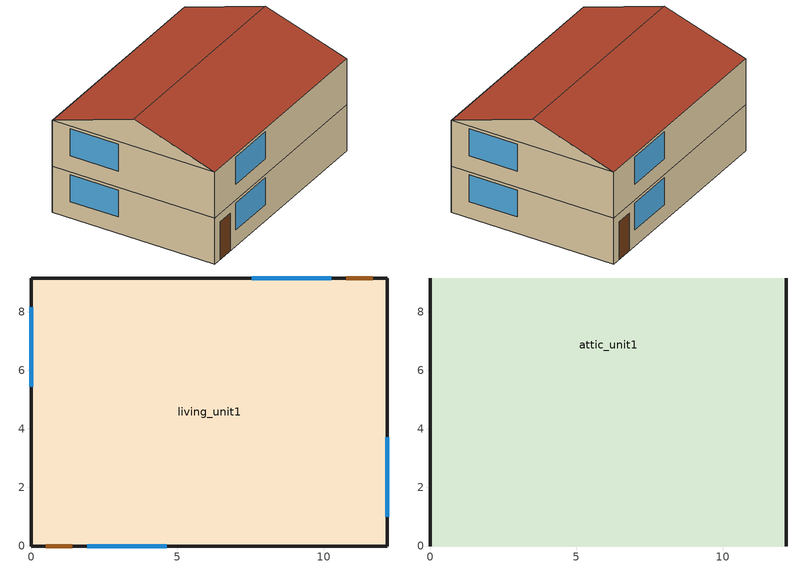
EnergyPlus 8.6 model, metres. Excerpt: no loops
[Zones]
living_unit1
 floor adiabatic (Interior Floor): 0,0 0,9.16 12.18,9.16 12.18,0 z2.59
 floor ground (Interior Floor): 0,0 0,9.16 12.18,9.16 12.18,0 z0
 wall outside (Exterior Wall): 0,0 12.18,0 12.18,9.16 0,9.16 0,0 z0:2.59; 0,0 12.18,0 12.18,9.16 0,9.16 0,0 z2.59:5.18
 window (Exterior Window): 1.91,0 4.63,0 / 10.26,9.16 7.54,9.16 / 12.18,1 12.18,3.72 / 0,8.16 0,5.44 z0.92:2.44; 1.91,0 4.63,0 / 10.26,9.16 7.54,9.16 / 12.18,1 12.18,3.72 / 0,8.16 0,5.44 z3.51:5.03
 door (Exterior Door): 0.5,0 1.41,0 / 11.68,9.16 10.76,9.16 z0:2.14
 ceiling to attic_unit1 (Interior Ceiling): 0,0 12.18,0 12.18,9.16 0,9.16 z5.18
attic_unit1
 wall outside (Gable_end): 12.18,0,5.18 12.18,9.16,5.18 12.18,4.58,6.71; 0,9.16,5.18 0,0,5.18 0,4.58,6.71
 roof outside (Exterior Roof): 0,0,5.18 12.18,0,5.18 12.18,4.58,6.71 0,4.58,6.71; 12.18,9.16,5.18 0,9.16,5.18 0,4.58,6.71 12.18,4.58,6.71
[Site:WaterMainsTemperature]
Calculation Method=Correlation; Annual Average Outdoor Air Temperature {C}=10.55; Maximum Difference In Monthly Average Outdoor Air Temperatures {deltaC}=26.4
[Site:Location]
Boston Logan IntL Arpt_MA_USA Design_Conditions: Latitude {deg}=42.37; Longitude {deg}=-71.02; Time Zone {hr}=-5; Elevation {m}=6
[SizingPeriod:DesignDay] Day of Month=21; Humidity Condition Type=Wetbulb; Barometric Pressure {Pa}=101253; Rain Indicator=No; Snow Indicator=No; Daylight Saving Time Indicator=No; Solar Model Indicator=ASHRAEClearSky
Name | Month | Day Type | Maximum Dry-Bulb Temperature {C} | Daily Dry-Bulb Temperature Range {deltaC} | Wetbulb or DewPoint at Maximum Dry-Bulb {C} | Wind Speed {m/s} | Wind Direction {deg} | Sky Clearness
Boston Logan IntL Arpt Ann Htg 99.6% Condns DB | 1 | WinterDesignDay | -13.6 | 0 | -13.6 | 7.2 | 320 | 0
Boston Logan IntL Arpt Ann Clg .4% Condns DB=>MWB | 7 | SummerDesignDay | 32.7 | 8.4 | 22.9 | 6.3 | 270 | 1
[Building]
SF_Massachusetts_Boston-Logan.Intl.AP.725090_gasfurnace_slab_IECC_2006: North Axis {deg}=0; Terrain=Suburbs; Loads Convergence Tolerance Value=0.04; Temperature Convergence Tolerance Value {deltaC}=0.4; Solar Distribution=FullExterior; Maximum Number of Warmup Days=25; Minimum Number of Warmup Days=6
[WindowMaterial:SimpleGlazingSystem]
Glass: U-Factor {W/m2-K}=1.98751; Solar Heat Gain Coefficient=0.4; Visible Transmittance=0.88
[WindowMaterial:Blind]
int_blind: Slat Orientation=Horizontal; Slat Width {m}=0.025; Slat Separation {m}=0.01875; Slat Thickness {m}=0.001; Slat Angle {deg}=45; Slat Conductivity {W/m-K}=221; Slat Beam Solar Transmittance=0; Front Side Slat Beam Solar Reflectance=0.5; Back Side Slat Beam Solar Reflectance=0.5; Slat Diffuse Solar Transmittance=0; Front Side Slat Diffuse Solar Reflectance=0.5; Back Side Slat Diffuse Solar Reflectance=0.5; Slat Beam Visible Transmittance=0; Front Side Slat Beam Visible Reflectance=0.5; Back Side Slat Beam Visible Reflectance=0.5; Slat Diffuse Visible Transmittance=0; Front Side Slat Diffuse Visible Reflectance=0.5; Back Side Slat Diffuse Visible Reflectance=0.5; Slat Infrared Hemispherical Transmittance=0; Front Side Slat Infrared Hemispherical Emissivity=0.9; Back Side Slat Infrared Hemispherical Emissivity=0.9; Blind to Glass Distance {m}=0.05; Blind Top Opening Multiplier=0.5; Blind Bottom Opening Multiplier=0.5; Blind Left Side Opening Multiplier=0.5; Blind Right Side Opening Multiplier=0.5
[WindowProperty:ShadingControl]
Shades: Shading Type=InteriorBlind; Construction with Shading=window_w_blinds; Shading Control Type=OnIfScheduleAllows; Schedule=window_shades; Shading Control Is Scheduled=Yes; Glare Control Is Active=No
[Material]
Name | Roughness | Thickness {m} | Conductivity {W/m-K} | Density {kg/m3} | Specific Heat {J/kg-K} | Solar Absorptance | Thermal Absorptance | Visible Absorptance
wall_consol_layer | Rough | 0.1397 | 0.061285 | 120.801 | 1036.26
sheathing_consol_layer | Rough | 0.0127 | 0.0940184 | 685.008 | 1172.332
ceil_consol_layer | Rough | 0.31844 | 0.0617176 | 41.9286 | 776.251
Asphalt_shingle | MediumRough | 0.00633985 | 0.08186 | 1121.29 | 1255.2 | 0.75
Stucco_1in | MediumSmooth | 0.0254001 | 1.39892 | 1922.21 | 878.64
Drywall_1/2in | MediumSmooth | 0.0127 | 0.16009 | 800.923 | 1087.84
OSB_5/8in | MediumSmooth | 0.015875 | 0.1163 | 544.627 | 1213.36
Plywood_3/4in | Rough | 0.01905 | 0.115458 | 544.68 | 674.54 | 0.7 | 0.9 | 0.7
Carpet_n_pad | MediumSmooth | 0.0254001 | 0.0601314 | 32.0369 | 836.8 | 0.7 | 0.9 | 0.7
OSB_1/2in | MediumSmooth | 0.0127 | 0.1163 | 544.627 | 1213.36 | 0.7 | 0.9 | 0.7
door_const | Smooth | 0.0317022 | 0.0720096 | 512.64 | 767.58
Std Wood 6inch | MediumSmooth | 0.15 | 0.12 | 540 | 1210 | 0.7 | 0.9 | 0.7
[Construction]
InteriorFurnishings: Std Wood 6inch
Interior Floor: Plywood_3/4in, Carpet_n_pad
Exterior Wall: Stucco_1in, Bldg_paper_felt, sheathing_consol_layer, OSB_5/8in, wall_consol_layer, Drywall_1/2in
Interior Ceiling: ceil_consol_layer, Drywall_1/2in
Exterior Roof: Asphalt_shingle, OSB_1/2in
Exterior Window: Glass
Exterior Door: door_const
Gable_end: Stucco_1in, Bldg_paper_felt, OSB_5/8in, Air_4_in_vert, Drywall_1/2in
window_w_blinds: Glass, int_blind
[Material:NoMass]
Bldg_paper_felt: Roughness=Smooth; Thermal Resistance {m2-K/W}=0.0105666
[Material:AirGap]
Air_4_in_vert: Thermal Resistance {m2-K/W}=0.158499
[InternalMass]
Internalmass_unit1: Construction=InteriorFurnishings; Zone=living_unit1; Surface Area {m2}=9.99587
[Zone] Multiplier=1
living_unit1; attic_unit1
[Shading:Overhang] Height above Window or Door {m}=0; Tilt Angle from Window/Door {deg}=90; Left extension from Window/Door Width {m}=0; Right extension from Window/Door Width {m}=0; Depth {m}=0.0152439
Name | Window or Door
Overhang_sdr_1.unit1 | Window_sdr_1.unit1
Overhang_sdr_2.unit1 | Window_sdr_2.unit1
[AvailabilityManager:Scheduled]
System availability: Schedule=Cycle
[EnergyManagementSystem:Actuator]
AvailSCH_Overwrite: Actuated Component Unique=Cycle; Actuated Component Type=Schedule:Constant; Actuated Component Control Type=Schedule Value
[EnergyManagementSystem:ProgramCallingManager]
Supervision: BeginTimestepBeforePredictor; HVAC_uncontrolledloop_Supervision
[EnergyManagementSystem:Program]
HVAC_uncontrolledloop_Supervision: SET Toffset = 0.556; IF AptTemp > (hSP - 0.01) && AptTemp < (cSP + 0.01); SET AvailSCH_Overwrite = 0; ELSEIF AvailSCH_Overwrite == 0 && AptTemp >= (hSP - Toffset) && AptTemp <= (cSP + Toffset); SET AvailSCH_Overwrite = 0; ELSE; SET AvailSCH_Overwrite = 1; ENDIF
[ZoneInfiltration:EffectiveLeakageArea] Schedule=always_avail; Stack Coefficient=0.00029; Wind Coefficient=0.000231
Name | Zone | Effective Air Leakage Area {cm2}
Living_ShermanGrimsrud_unit1 | living_unit1 | 962.701
AtticVent_unit1 | attic_unit1 | 370
[ZoneVentilation:DesignFlowRate]
Ventilation_unit1: Zone or ZoneList=living_unit1; Schedule=always_avail; Design Flow Rate Calculation Method=Flow/Zone; Design Flow Rate {m3/s}=0.0283366; Ventilation Type=Exhaust; Fan Pressure Rise {Pa}=0; Fan Total Efficiency=1; Constant Term Coefficient=1; Temperature Term Coefficient=0; Velocity Term Coefficient=0; Velocity Squared Term Coefficient=0; Minimum Indoor Temperature {C}=-100; Maximum Indoor Temperature {C}=100; Delta Temperature {deltaC}=-100; Minimum Outdoor Temperature {C}=-100; Maximum Outdoor Temperature {C}=100; Maximum Wind Speed {m/s}=40
[GroundHeatTransfer:Control]
gtp_control: Run Basement Preprocessor=no; Run Slab Preprocessor=yes
[GroundHeatTransfer:Slab:Materials]
NMAT: Number of materials=2; ALBEDO: Surface Albedo: No Snow=0.16; ALBEDO: Surface Albedo: Snow=0.4; EPSLW: Surface Emissivity: No Snow=0.9; EPSLW: Surface Emissivity: Snow=0.9; Z0: Surface Roughness: No Snow {cm}=0.75; Z0: Surface Roughness: Snow {cm}=0.05; HIN: Indoor HConv: Downward Flow {W/m2-K}=6; HIN: Indoor HConv: Upward {W/m2-K}=9
[GroundHeatTransfer:Slab:MatlProps]
RHO: Slab Material density {kg/m3}=2300; RHO: Soil Density {kg/m3}=1200; CP: Slab CP {J/kg-K}=650; CP: Soil CP {J/kg-K}=1200; TCON: Slab k {W/m-K}=0.9; TCON: Soil k {W/m-K}=1
[GroundHeatTransfer:Slab:BoundConds]
EVTR: Is surface evapotranspiration modeled=FALSE; FIXBC: is the lower boundary at a fixed temperature=TRUE; TDEEPin {C}=10; USRHflag: Is the ground surface h specified by the user?=FALSE
[GroundHeatTransfer:Slab:BldgProps]
IYRS: Number of years to iterate=10; Shape: Slab shape=0; HBLDG: Building height {m}=4; TIN1: January Indoor Average Temperature Setpoint {C}=22.22; TIN2: February Indoor Average Temperature Setpoint {C}=22.22; TIN3: March Indoor Average Temperature Setpoint {C}=22.22; TIN4: April Indoor Average Temperature Setpoint {C}=22.22; TIN5: May Indoor Average Temperature Setpoint {C}=22.22; TIN6: June Indoor Average Temperature Setpoint {C}=23.88; TIN7: July Indoor Average Temperature Setpoint {C}=23.88; TIN8: August Indoor Average Temperature Setpoint {C}=23.88; TIN9: September Indoor Average Temperature Setpoint {C}=23.88; TIN10: October Indoor Average Temperature Setpoint {C}=22.22; TIN11: November Indoor Average Temperature Setpoint {C}=22.22; TIN12: December Indoor Average Temperature Setpoint {C}=22.22; TINAmp: Daily Indoor sine wave variation amplitude {deltaC}=0; ConvTol: Convergence Tolerance=0.1
[GroundHeatTransfer:Slab:Insulation]
RINS: R value of under slab insulation {m2-K/W}=0; DINS: Width of strip of under slab insulation {m}=0; RVINS: R value of vertical insulation {m2-K/W}=1.761; ZVINS: Depth of vertical insulation {m}=1.5; IVINS: Flag: Is there vertical insulation=1
[GroundHeatTransfer:Slab:EquivalentSlab]
APRatio: The area to perimeter ratio for this slab {m}=2.84365; SLABDEPTH: Thickness of slab on grade {m}=0.1; CLEARANCE: Distance from edge of slab to domain edge {m}=15; ZCLEARANCE: Distance from bottom of slab to domain bottom {m}=15
[GroundHeatTransfer:Basement:SimParameters]
F: Multiplier for the ADI solution=0.1; IYRS: Maximum number of yearly iterations:=15
[GroundHeatTransfer:Basement:MatlProps]
NMAT: Number of materials in this domain=6; Density for Foundation Wall {kg/m3}=2243; density for Floor Slab {kg/m3}=2243; density for Ceiling {kg/m3}=311; density for Soil {kg/m3}=1500; density for Gravel {kg/m3}=2000; density for Wood {kg/m3}=449; Specific heat for foundation wall {J/kg-K}=880; Specific heat for floor slab {J/kg-K}=880; Specific heat for ceiling {J/kg-K}=1530; Specific heat for soil {J/kg-K}=840; Specific heat for gravel {J/kg-K}=720; Specific heat for wood {J/kg-K}=1530; Thermal conductivity for foundation wall {W/m-K}=1.4; Thermal conductivity for floor slab {W/m-K}=1.4; Thermal conductivity for ceiling {W/m-K}=0.09; thermal conductivity for soil {W/m-K}=1.1; thermal conductivity for gravel {W/m-K}=1.9; thermal conductivity for wood {W/m-K}=0.12
[GroundHeatTransfer:Basement:Insulation]
REXT: R Value of any exterior insulation {m2-K/W}=2.2893; INSFULL: Flag: Is the wall fully insulated?=True
[GroundHeatTransfer:Basement:SurfaceProps]
ALBEDO: Surface albedo for No snow conditions=0.16; ALBEDO: Surface albedo for snow conditions=0.4; EPSLN: Surface emissivity No Snow=0.94; EPSLN: Surface emissivity with Snow=0.86; VEGHT: Surface roughness No snow conditions {cm}=6; VEGHT: Surface roughness Snow conditions {cm}=0.25; PET: Flag, Potential evapotranspiration on?=False
[GroundHeatTransfer:Basement:BldgData]
DWALL: Wall thickness {m}=0.2; DSLAB: Floor slab thickness {m}=0.243828; DGRAVXY: Width of gravel pit beside basement wall {m}=0.3; DGRAVZN: Gravel depth extending above the floor slab {m}=0.2; DGRAVZP: Gravel depth below the floor slab {m}=0.1
[GroundHeatTransfer:Basement:Interior]
COND: Flag: Is the basement conditioned?=True; HIN: Downward convection only heat transfer coefficient {W/m2-K}=0.92; HIN: Upward convection only heat transfer coefficient {W/m2-K}=4.04; HIN: Horizontal convection only heat transfer coefficient {W/m2-K}=3.08; HIN: Downward combined (convection and radiation) heat transfer coefficient {W/m2-K}=6.13; HIN: Upward combined (convection and radiation) heat transfer coefficient {W/m2-K}=9.26; HIN: Horizontal combined (convection and radiation) heat transfer coefficient {W/m2-K}=8.29
[GroundHeatTransfer:Basement:ComBldg]
January average temperature {C}=21; February average temperature {C}=21; March average temperature {C}=21; April average temperature {C}=21; May average temperature {C}=24; June average temperature {C}=24; July average temperature {C}=24; August average temperature {C}=24; September average temperature {C}=24; October average temperature {C}=24; November average temperature {C}=21; December average temperature {C}=21; Daily variation sine wave amplitude {deltaC}=21
[GroundHeatTransfer:Basement:EquivSlab]
APRatio: The area to perimeter ratio for this slab {m}=17.1459; EquivSizing: Flag=True
[GroundHeatTransfer:Basement:EquivAutoGrid]
CLEARANCE: Distance from outside of wall to edge of 3-D ground domain {m}=15; SlabDepth: Thickness of the floor slab {m}=0.1; BaseDepth: Depth of the basement wall below grade {m}=1.21914
[People]
people_unit1: Zone or ZoneList=living_unit1; Number of People Schedule=occupancy_sch; Number of People Calculation Method=People; Number of People=3; Fraction Radiant=0; Sensible Heat Fraction=autocalculate; Activity Level Schedule=activity_sch; Enable ASHRAE 55 Comfort Warnings=No; Mean Radiant Temperature Calculation Type=ZoneAveraged
[ElectricEquipment] Zone or ZoneList=living_unit1
Name | Schedule | Design Level Calculation Method | Design Level {W} | Fraction Latent | Fraction Radiant | Fraction Lost | Watts per Zone Floor Area {W/m2}
Refrigerator1 | Refrigerator | EquipmentLevel | 91.094 | 0 | 0 | 0
Misc Elec Load1 | MiscPlugLoad | Watts/Area |  | 0.062439 | 0.411909 | 0.251045 | 2.46
Clothes Washer1 | ClothesWasher | EquipmentLevel | 29.5818 | 0 | 0.48 | 0.2
Clothes Dryer1 | ClothesDryer | EquipmentLevel | 222.113 | 0.05 | 0.09 | 0.8
Dishwasher1 | Dishwasher | EquipmentLevel | 68.3276 | 0.15 | 0.36 | 0.25
Misc Elec Load21 | always_avail | EquipmentLevel | 182.522 | 0.062439 | 0.411909 | 0.251045
[Lights] Zone or ZoneList=living_unit1; Schedule=LightingProfile; Design Level Calculation Method=Watts/Area; Return Air Fraction=0; Fraction Radiant=0.6; Fraction Visible=0.2; Fraction Replaceable=0
Name | Watts per Zone Floor Area {W/m2}
Living Hardwired Lighting1 | 2.0565
Living Plug-in Lighting1 | 0.5141
[Exterior:Lights]
Name | Schedule | Design Level {W}
Exterior-Lights | ExteriorLightingProfile | 79.5
Garage-Lights | LightingProfile | 14.02
[GasEquipment] Zone or ZoneList=living_unit1
Name | Schedule | Design Level Calculation Method | Design Level {W} | Fraction Latent | Fraction Radiant | Fraction Lost | Power per Zone Floor Area {W/m2}
Cooking Range1 | CookingRange | EquipmentLevel | 248.498 | 0.3 | 0.24 | 0.3
Misc Gas Load1 | MiscPlugLoad | Watts/Area |  | 0.062439 | 0.411909 | 0.251045 | 0.297
[Schedule:Compact]
activity_sch: Through: 12/31, For: AllDays, Until: 24:00, 117.28
window_shades: Through: 12/31, For: AllDays, Until 24:00, 0.836
always_avail: Through: 12/31, For: AllDays, Until: 24:00, 1
[Schedule:Constant]
Cycle: Hourly Value=1
[Schedule:Day:Hourly]
OccupancyDay: 1, 1, 1, 1, 1, 1, 1, 0.8831, 0.40861, 0.24189, 0.24189, 0.24189, 0.24189, 0.24189, 0.24189, 0.24189, 0.29498, 0.5531, 0.89693, 0.89693, 0.89693, 1, 1, 1
LightingProfileDay: 0.0625, 0.0625, 0.0625, 0.0625, 0.1875, 0.390625, 0.4375, 0.390625, 0.171875, 0.117188, 0.117188, 0.117188, 0.117188, 0.117188, 0.117188, 0.203125, 0.4375, 0.609375, 0.820312, 0.984375, 1, 0.6875, 0.382812, 0.15625
ExteriorLightingProfileDay: 1, 1, 1, 1, 1, 1, 0, 0, 0, 0, 0, 0, 0, 0, 0, 0, 0, 0, 1, 1, 1, 1, 1, 1
RefrigeratorDay: 0.8, 0.782696, 0.765594, 0.742857, 0.731388, 0.731388, 0.75996, 0.8, 0.817103, 0.828571, 0.8, 0.8, 0.839839, 0.839839, 0.828571, 0.839839, 0.885714, 0.971429, 1, 0.971429, 0.942857, 0.925553, 0.885714, 0.828571
MiscPlugLoadDay: 0.60749, 0.559339, 0.552853, 0.545071, 0.524481, 0.585279, 0.676232, 0.718547, 0.60749, 0.517023, 0.529183, 0.529345, 0.520428, 0.538424, 0.568742, 0.600357, 0.710117, 0.862678, 0.936608, 0.966764, 1, 0.976654, 0.845169, 0.734436
CookingRangeDay: 0.0471585, 0.0471585, 0.0235459, 0.0235459, 0.0471585, 0.0707044, 0.165088, 0.283018, 0.306564, 0.320771, 0.283018, 0.330176, 0.377335, 0.306564, 0.292423, 0.377335, 0.613194, 1, 0.778348, 0.400947, 0.235859, 0.165088, 0.103722, 0.0707044
DishwasherWeekday: 0.129162, 0.0573867, 0.042998, 0.0286934, 0.0286934, 0.0860801, 0.172244, 0.258408, 0.488208, 0.545594, 0.473819, 0.402044, 0.344573, 0.387655, 0.315879, 0.301491, 0.315879, 0.416348, 0.732312, 0.933333, 0.761005, 0.559983, 0.373266, 0.258408
DishwasherWeekend: 0.138388, 0.0614858, 0.0460692, 0.0307429, 0.0307429, 0.0922286, 0.184547, 0.276866, 0.52308, 0.584565, 0.507663, 0.430761, 0.369185, 0.415344, 0.338442, 0.323026, 0.338442, 0.446087, 0.78462, 1, 0.815362, 0.599982, 0.399928, 0.276866
DishwasherVacation; ClothesWasherVacation; ClothesDryerVacation: 0, 0, 0, 0, 0, 0, 0, 0, 0, 0, 0, 0, 0, 0, 0, 0, 0, 0, 0, 0, 0, 0, 0, 0
ClothesWasherWeekday: 0.0887931, 0.0710155, 0.0354602, 0.0354602, 0.0710155, 0.106571, 0.213142, 0.461934, 0.692948, 0.817391, 0.799614, 0.710725, 0.639615, 0.568599, 0.497489, 0.461934, 0.479711, 0.461934, 0.461934, 0.461934, 0.461934, 0.444156, 0.30203, 0.159904
ClothesWasherWeekend: 0.10863, 0.0868807, 0.0433822, 0.0433822, 0.0868807, 0.130379, 0.260758, 0.565131, 0.847755, 1, 0.978251, 0.869505, 0.782508, 0.695627, 0.60863, 0.565131, 0.586881, 0.565131, 0.565131, 0.565131, 0.565131, 0.543382, 0.369505, 0.195627
ClothesDryerWeekday: 0.0996819, 0.0598091, 0.0398727, 0.0199364, 0.0398727, 0.0598091, 0.159491, 0.318982, 0.486427, 0.685791, 0.785473, 0.817391, 0.7456, 0.677837, 0.610073, 0.578155, 0.558218, 0.546236, 0.518346, 0.510391, 0.5263, 0.546236, 0.4386, 0.239236
ClothesDryerWeekend: 0.121951, 0.0731707, 0.0487805, 0.0243902, 0.0487805, 0.0731707, 0.195122, 0.390244, 0.595097, 0.839, 0.960951, 1, 0.91217, 0.829268, 0.746366, 0.707317, 0.682927, 0.668268, 0.634146, 0.624415, 0.643878, 0.668268, 0.536585, 0.292683
[Schedule:Week:Compact]
RefrigeratorWeek: For: AllDays, RefrigeratorDay
MiscPlugLoadWeek: For: AllDays, MiscPlugLoadDay
CookingRangeWeek: For: AllDays, CookingRangeDay
DishwasherWeek: For: Weekdays, DishwasherWeekday, For: CustomDay1, DishwasherVacation, For: AllOtherDays, DishwasherWeekend
ClothesWasherWeek: For: Weekdays, ClothesWasherWeekday, For: CustomDay1, ClothesWasherVacation, For: AllOtherDays, ClothesWasherWeekend
ClothesDryerWeek: For: Weekdays, ClothesDryerWeekday, For: CustomDay1, ClothesDryerVacation, For: AllOtherDays, ClothesDryerWeekend
OccupancyWeek: AllDays, OccupancyDay
LightingProfileWeek: For: AllDays, LightingProfileDay
ExteriorLightingProfileWeek: For: AllDays, ExteriorLightingProfileDay
[Schedule:Year]
LightingProfile: LightingProfileWeek, 1, 1, 12, 31
ExteriorLightingProfile: ExteriorLightingProfileWeek, 1, 1, 12, 31
Refrigerator: RefrigeratorWeek, 1, 1, 12, 31
MiscPlugLoad: MiscPlugLoadWeek, 1, 1, 12, 31
CookingRange: CookingRangeWeek, 1, 1, 12, 31
Dishwasher: DishwasherWeek, 1, 1, 12, 31
ClothesWasher: ClothesWasherWeek, 1, 1, 12, 31
ClothesDryer: ClothesDryerWeek, 1, 1, 12, 31
Occupancy_sch: OccupancyWeek, 1, 1, 12, 31
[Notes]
Varlist contains a list of variables used
Simple glazing system considered
v2 - 14 oct 2016 - rearrange thermostat objects
Weather_file = USA_MA_Boston-Logan.Intl.AP.725090_TMY3.epw;
Using the stat2idf and the ddy2idf script...
Water mains temperature correlation object created by:
Water mains temperature object created by:
/phome/resstd/vm/bin/stat2idf /phome/weather/EnergyPlus/tmy3/usa/zip/USA_MA_Boston-Logan.Intl.AP.725090_TMY3.stat
Location and design-day objects created by:
Site:Location and design-day objects created by:
/tools/bin/ddy2idf /phome/weather/EnergyPlus/tmy3/usa/zip/USA_MA_Boston-Logan.Intl.AP.725090_TMY3.ddy
